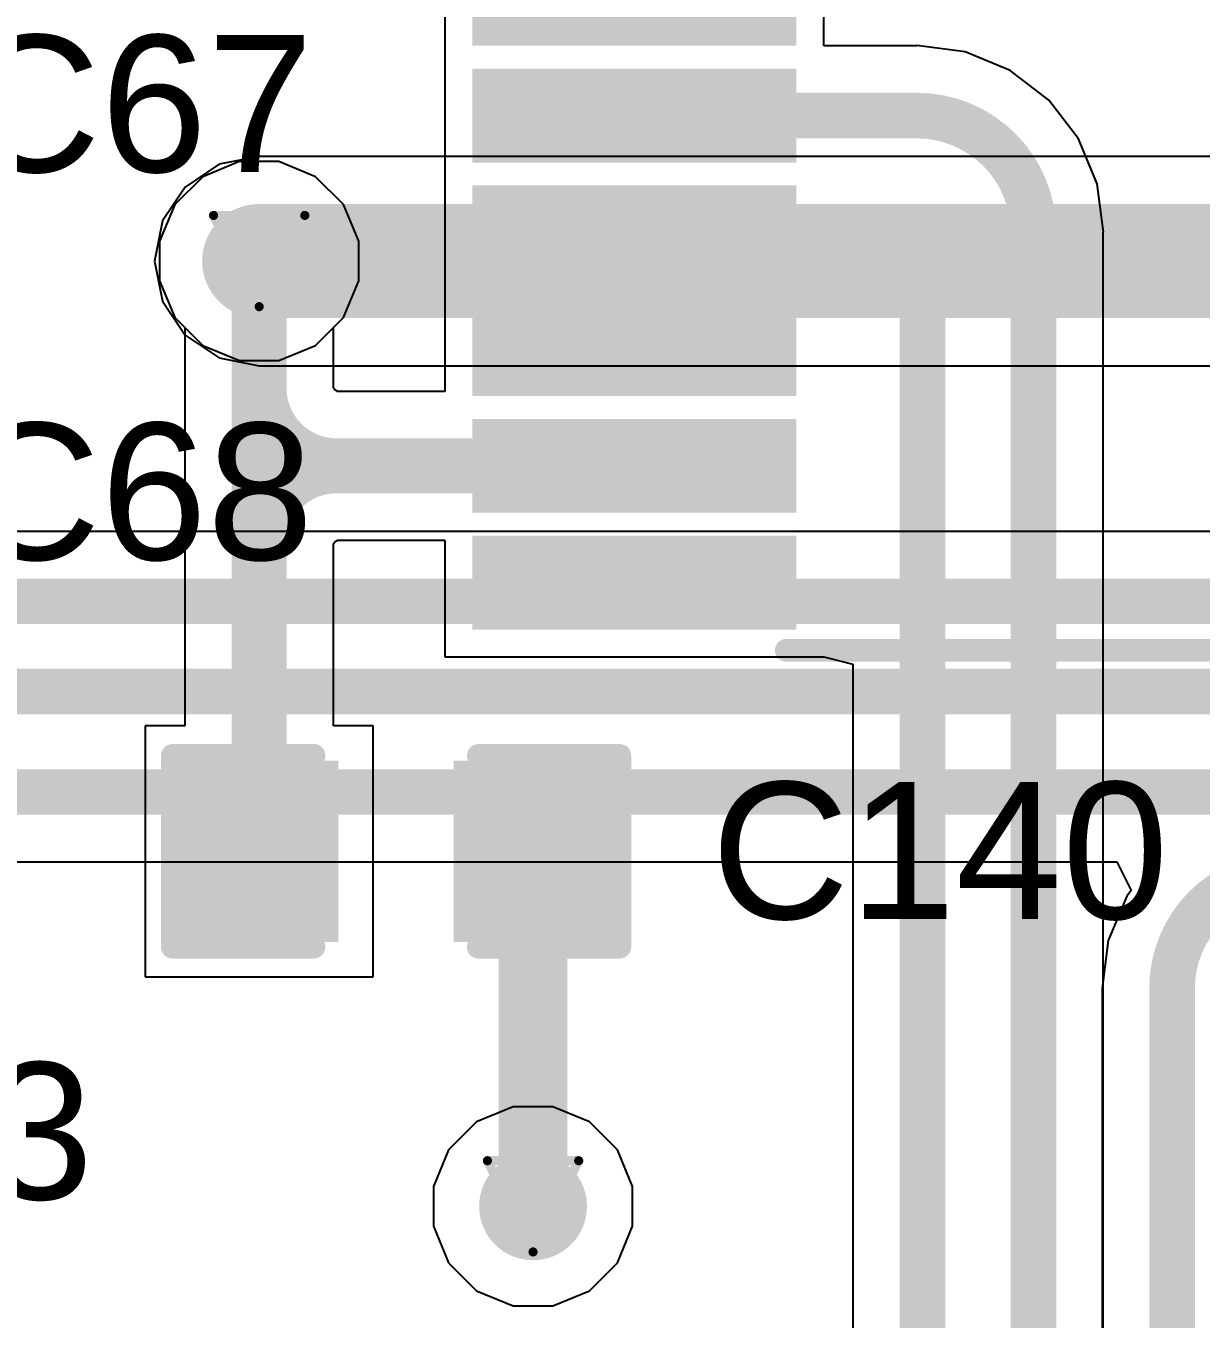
# Model space of a CAD drawing. Header units: inches. Extents: x 0 to 5359, y 0 to 5098.
# Drawn here: x 47.72 to 54.26, y 82.36 to 89.56 of the extents above; entities that cross this region are included whole.
import ezdxf

# ---------------------------------------------------------------- set-up
doc = ezdxf.new("R2010")
doc.units = ezdxf.units.IN
for name, color, linetype in [('Bottom Layer', 5, 'Continuous'), ('Drill Drawing', 1, 'Continuous'), ('Layer 1', 16, 'Continuous'), ('Layer 2', 76, 'Continuous'), ('Top Layer', 1, 'Continuous'), ('Top Overlay', 2, 'Continuous'), ('Top Paste', 8, 'Continuous'), ('Top Solder', 216, 'Continuous'), ('Via Holes', 16, 'Continuous')]:
    doc.layers.add(name, color=color, linetype=linetype)
doc.styles.add('Arial', font='', dxfattribs={"height": 0.2})
doc.styles.get('Arial').set_extended_font_data('Arial')

# ---------------------------------------------------------------- blocks, each defined once
blk = doc.blocks.new('TSSOP_20_53')
at = {"layer": 'Top Layer'}
for points in [[(-1.99999981, 3.08500018), (-1.99999981, 2.76500082), (-3.59999915, 2.76500082), (-3.59999915, 3.08500018)], [(3.59999915, 3.08500018), (3.59999915, 2.76500082), (1.99999981, 2.76500082), (1.99999981, 3.08500018)], [(-1.99999981, 2.43499894), (-1.99999981, 2.11499958), (-3.59999915, 2.11499958), (-3.59999915, 2.43499894)], [(3.59999915, 2.43499894), (3.59999915, 2.11499958), (1.99999981, 2.11499958), (1.99999981, 2.43499894)], [(-1.99999981, 1.78500024), (-1.99999981, 1.46500088), (-3.59999915, 1.46500088), (-3.59999915, 1.78500024)], [(3.59999915, 1.78500024), (3.59999915, 1.46500088), (1.99999981, 1.46500088), (1.99999981, 1.78500024)], [(-1.99999981, 1.134999), (-1.99999981, 0.8149996399999999), (-3.59999915, 0.8149996399999999), (-3.59999915, 1.134999)], [(3.59999915, 1.134999), (3.59999915, 0.8149996399999999), (1.99999981, 0.8149996399999999), (1.99999981, 1.134999)], [(-1.99999981, 0.4850003000000001), (-1.99999981, 0.16500094), (-3.59999915, 0.1650009399999999), (-3.59999915, 0.4850002999999999)], [(3.59999915, 0.4850003000000001), (3.59999915, 0.16500094), (1.99999981, 0.1650009399999999), (1.99999981, 0.4850002999999999)], [(-1.99999981, -0.1650009399999999), (-1.99999981, -0.4850002999999999), (-3.59999915, -0.4850003000000001), (-3.59999915, -0.16500094)], [(3.59999915, -0.1650009399999999), (3.59999915, -0.4850002999999999), (1.99999981, -0.4850003000000001), (1.99999981, -0.16500094)], [(-1.99999981, -0.8149996399999999), (-1.99999981, -1.134999), (-3.59999915, -1.134999), (-3.59999915, -0.8149996399999999)], [(3.59999915, -0.8149996399999999), (3.59999915, -1.134999), (1.99999981, -1.134999), (1.99999981, -0.8149996399999999)], [(-1.99999981, -1.46500088), (-1.99999981, -1.78500024), (-3.59999915, -1.78500024), (-3.59999915, -1.46500088)], [(3.59999915, -1.46500088), (3.59999915, -1.78500024), (1.99999981, -1.78500024), (1.99999981, -1.46500088)], [(-1.99999981, -2.11499958), (-1.99999981, -2.43499894), (-3.59999915, -2.43499894), (-3.59999915, -2.11499958)], [(3.59999915, -2.11499958), (3.59999915, -2.43499894), (1.99999981, -2.43499894), (1.99999981, -2.11499958)], [(-1.99999981, -2.76500082), (-1.99999981, -3.08500018), (-3.59999915, -3.08500018), (-3.59999915, -2.76500082)], [(3.59999915, -2.76500082), (3.59999915, -3.08500018), (1.99999981, -3.08500018), (1.99999981, -2.76500082)]]:
    blk.add_hatch(color=1, dxfattribs=at).paths.add_polyline_path(points)
at = {"layer": 'Top Overlay'}
blk.add_hatch(color=2, dxfattribs=at).paths.add_polyline_path([(-1.90660528, 2.69241524), (-1.72880528, 2.69241524), (-1.72880528, 3.12421524), (-1.90660528, 3.12421524)])
at = {"layer": 'Top Paste'}
for points in [[(-1.99999981, 3.08500018), (-1.99999981, 2.76500082), (-3.59999915, 2.76500082), (-3.59999915, 3.08500018)], [(3.59999915, 3.08500018), (3.59999915, 2.76500082), (1.99999981, 2.76500082), (1.99999981, 3.08500018)], [(-1.99999981, 2.43499894), (-1.99999981, 2.11499958), (-3.59999915, 2.11499958), (-3.59999915, 2.43499894)], [(3.59999915, 2.43499894), (3.59999915, 2.11499958), (1.99999981, 2.11499958), (1.99999981, 2.43499894)], [(-1.99999981, 1.78500024), (-1.99999981, 1.46500088), (-3.59999915, 1.46500088), (-3.59999915, 1.78500024)], [(3.59999915, 1.78500024), (3.59999915, 1.46500088), (1.99999981, 1.46500088), (1.99999981, 1.78500024)], [(-1.99999981, 1.134999), (-1.99999981, 0.8149996399999999), (-3.59999915, 0.8149996399999999), (-3.59999915, 1.134999)], [(3.59999915, 1.134999), (3.59999915, 0.8149996399999999), (1.99999981, 0.8149996399999999), (1.99999981, 1.134999)], [(-1.99999981, 0.4850003000000001), (-1.99999981, 0.16500094), (-3.59999915, 0.1650009399999999), (-3.59999915, 0.4850002999999999)], [(3.59999915, 0.4850003000000001), (3.59999915, 0.16500094), (1.99999981, 0.1650009399999999), (1.99999981, 0.4850002999999999)], [(-1.99999981, -0.1650009399999999), (-1.99999981, -0.4850002999999999), (-3.59999915, -0.4850003000000001), (-3.59999915, -0.16500094)], [(3.59999915, -0.1650009399999999), (3.59999915, -0.4850002999999999), (1.99999981, -0.4850003000000001), (1.99999981, -0.16500094)], [(-1.99999981, -0.8149996399999999), (-1.99999981, -1.134999), (-3.59999915, -1.134999), (-3.59999915, -0.8149996399999999)], [(3.59999915, -0.8149996399999999), (3.59999915, -1.134999), (1.99999981, -1.134999), (1.99999981, -0.8149996399999999)], [(-1.99999981, -1.46500088), (-1.99999981, -1.78500024), (-3.59999915, -1.78500024), (-3.59999915, -1.46500088)], [(3.59999915, -1.46500088), (3.59999915, -1.78500024), (1.99999981, -1.78500024), (1.99999981, -1.46500088)], [(-1.99999981, -2.11499958), (-1.99999981, -2.43499894), (-3.59999915, -2.43499894), (-3.59999915, -2.11499958)], [(3.59999915, -2.11499958), (3.59999915, -2.43499894), (1.99999981, -2.43499894), (1.99999981, -2.11499958)], [(-1.99999981, -2.76500082), (-1.99999981, -3.08500018), (-3.59999915, -3.08500018), (-3.59999915, -2.76500082)], [(3.59999915, -2.76500082), (3.59999915, -3.08500018), (1.99999981, -3.08500018), (1.99999981, -2.76500082)]]:
    blk.add_hatch(color=8, dxfattribs=at).paths.add_polyline_path(points)
at = {"layer": 'Top Solder'}
for points in [[(-1.89839981, 3.18660018), (-1.89839981, 2.66340082), (-3.70159915, 2.66340082), (-3.70159915, 3.18660018)], [(3.70159915, 3.18660018), (3.70159915, 2.66340082), (1.89839981, 2.66340082), (1.89839981, 3.18660018)], [(-1.89839981, 2.53659894), (-1.89839981, 2.01339958), (-3.70159915, 2.01339958), (-3.70159915, 2.53659894)], [(3.70159915, 2.53659894), (3.70159915, 2.01339958), (1.89839981, 2.01339958), (1.89839981, 2.53659894)], [(-1.89839981, 1.88660024), (-1.89839981, 1.36340088), (-3.70159915, 1.36340088), (-3.70159915, 1.88660024)], [(3.70159915, 1.88660024), (3.70159915, 1.36340088), (1.89839981, 1.36340088), (1.89839981, 1.88660024)], [(-1.89839981, 1.236599), (-1.89839981, 0.71339964), (-3.70159915, 0.71339964), (-3.70159915, 1.236599)], [(3.70159915, 1.236599), (3.70159915, 0.71339964), (1.89839981, 0.71339964), (1.89839981, 1.236599)], [(-1.89839981, 0.5866003), (-1.89839981, 0.06340094000000003), (-3.70159915, 0.06340093999999996), (-3.70159915, 0.5866003)], [(3.70159915, 0.5866003), (3.70159915, 0.06340094000000003), (1.89839981, 0.06340093999999996), (1.89839981, 0.5866003)], [(-1.89839981, -0.06340093999999996), (-1.89839981, -0.5866003), (-3.70159915, -0.5866003), (-3.70159915, -0.06340094000000003)], [(3.70159915, -0.06340093999999996), (3.70159915, -0.5866003), (1.89839981, -0.5866003), (1.89839981, -0.06340094000000003)], [(-1.89839981, -0.71339964), (-1.89839981, -1.236599), (-3.70159915, -1.236599), (-3.70159915, -0.71339964)], [(3.70159915, -0.71339964), (3.70159915, -1.236599), (1.89839981, -1.236599), (1.89839981, -0.71339964)], [(-1.89839981, -1.36340088), (-1.89839981, -1.88660024), (-3.70159915, -1.88660024), (-3.70159915, -1.36340088)], [(3.70159915, -1.36340088), (3.70159915, -1.88660024), (1.89839981, -1.88660024), (1.89839981, -1.36340088)], [(-1.89839981, -2.01339958), (-1.89839981, -2.53659894), (-3.70159915, -2.53659894), (-3.70159915, -2.01339958)], [(3.70159915, -2.01339958), (3.70159915, -2.53659894), (1.89839981, -2.53659894), (1.89839981, -2.01339958)], [(-1.89839981, -2.66340082), (-1.89839981, -3.18660018), (-3.70159915, -3.18660018), (-3.70159915, -2.66340082)], [(3.70159915, -2.66340082), (3.70159915, -3.18660018), (1.89839981, -3.18660018), (1.89839981, -2.66340082)]]:
    blk.add_hatch(color=216, dxfattribs=at).paths.add_polyline_path(points)
at = {"layer": 'Top Overlay'}
for points in [[(1.95419726, 3.302, 0.127, 0.127, 0), (-1.90660274, 3.302, 0.127, 0.127, 0)], [(-3.7481002, 2.95909746, 0.127, 0.127, 0), (-3.8751002, 3.0861, 0.127, 0.127, 0)], [(-3.8751002, 3.0861, 0.127, 0.127, 0), (-3.8751002, 2.8321, 0.127, 0.127, 0)], [(-3.7481002, 2.95909746, 0.127, 0.127, 0), (-3.8751002, 2.8321, 0.127, 0.127, 0)], [(1.95419726, -3.302, 0.127, 0.127, 0), (-1.90660274, -3.302, 0.127, 0.127, 0)]]:
    blk.add_lwpolyline(points, format="xyseb", dxfattribs=at)
for points in [[(-1.93835274, 3.302, 0.0635, 0.0635, 1), (-1.87485274, 3.302, 0.0635, 0.0635, 1)], [(1.92244726, 3.302, 0.0635, 0.0635, 1), (1.98594726, 3.302, 0.0635, 0.0635, 1)], [(-3.9068502, 3.0861, 0.0635, 0.0635, 1), (-3.8433502, 3.0861, 0.0635, 0.0635, 1)], [(-3.9068502, 3.0861, 0.0635, 0.0635, 1), (-3.8433502, 3.0861, 0.0635, 0.0635, 1)], [(-3.7798502, 2.95909746, 0.0635, 0.0635, 1), (-3.7163502, 2.95909746, 0.0635, 0.0635, 1)], [(-3.7798502, 2.95909746, 0.0635, 0.0635, 1), (-3.7163502, 2.95909746, 0.0635, 0.0635, 1)], [(-3.9068502, 2.8321, 0.0635, 0.0635, 1), (-3.8433502, 2.8321, 0.0635, 0.0635, 1)], [(-3.9068502, 2.8321, 0.0635, 0.0635, 1), (-3.8433502, 2.8321, 0.0635, 0.0635, 1)], [(-1.93835274, -3.302, 0.0635, 0.0635, 1), (-1.87485274, -3.302, 0.0635, 0.0635, 1)], [(1.92244726, -3.302, 0.0635, 0.0635, 1), (1.98594726, -3.302, 0.0635, 0.0635, 1)]]:
    blk.add_lwpolyline(points, format="xyseb", close=True, dxfattribs=at)
blk = doc.blocks.new('C___0603_250')
at = {"layer": 'Top Layer'}
for points in [[(-0.3809999999999999, 0.4445), (-0.3809999999999999, -0.4445), (-1.143, -0.4445), (-1.143, 0.4445)], [(1.143, 0.4445), (1.143, -0.4445), (0.3809999999999999, -0.4445), (0.3809999999999999, 0.4445)]]:
    blk.add_hatch(color=1, dxfattribs=at).paths.add_polyline_path(points)
at = {"layer": 'Top Paste'}
for points in [[(-0.3809999999999999, 0.4445), (-0.3809999999999999, -0.4445), (-1.143, -0.4445), (-1.143, 0.4445)], [(1.143, 0.4445), (1.143, -0.4445), (0.3809999999999999, -0.4445), (0.3809999999999999, 0.4445)]]:
    blk.add_hatch(color=8, dxfattribs=at).paths.add_polyline_path(points)
at = {"layer": 'Top Solder'}
for points in [[(-0.3210001199999999, 0.50449988), (-0.3210001199999999, -0.50449988), (-1.20299988, -0.50449988), (-1.20299988, 0.50449988)], [(1.20299988, 0.50449988), (1.20299988, -0.50449988), (0.3210001199999999, -0.50449988), (0.3210001199999999, 0.50449988)]]:
    blk.add_hatch(color=216, dxfattribs=at).paths.add_polyline_path(points)
at = {"layer": 'Top Overlay'}
for points in [[(-1.2446, 0.5334, 0.127, 0.127, 0), (-1.2446, -0.5334, 0.127, 0.127, 0)], [(-0.4571999999999999, 0.5334, 0.127, 0.127, 0), (-1.2446, 0.5334, 0.127, 0.127, 0)], [(1.2446, 0.5334, 0.127, 0.127, 0), (0.4571999999999999, 0.5334, 0.127, 0.127, 0)], [(1.2446, 0.5334, 0.127, 0.127, 0), (1.2446, -0.5334, 0.127, 0.127, 0)], [(-0.4571999999999999, -0.5334, 0.127, 0.127, 0), (-1.2446, -0.5334, 0.127, 0.127, 0)], [(1.2446, -0.5334, 0.127, 0.127, 0), (0.4571999999999999, -0.5334, 0.127, 0.127, 0)]]:
    blk.add_lwpolyline(points, format="xyseb", dxfattribs=at)
for points in [[(-1.27635, 0.5334, 0.0635, 0.0635, 1), (-1.21285, 0.5334, 0.0635, 0.0635, 1)], [(-1.27635, 0.5334, 0.0635, 0.0635, 1), (-1.21285, 0.5334, 0.0635, 0.0635, 1)], [(-0.4889499999999999, 0.5334, 0.0635, 0.0635, 1), (-0.42545, 0.5334, 0.0635, 0.0635, 1)], [(0.42545, 0.5334, 0.0635, 0.0635, 1), (0.4889499999999999, 0.5334, 0.0635, 0.0635, 1)], [(1.21285, 0.5334, 0.0635, 0.0635, 1), (1.27635, 0.5334, 0.0635, 0.0635, 1)], [(1.21285, 0.5334, 0.0635, 0.0635, 1), (1.27635, 0.5334, 0.0635, 0.0635, 1)], [(-1.27635, -0.5334, 0.0635, 0.0635, 1), (-1.21285, -0.5334, 0.0635, 0.0635, 1)], [(-1.27635, -0.5334, 0.0635, 0.0635, 1), (-1.21285, -0.5334, 0.0635, 0.0635, 1)], [(-0.4889499999999999, -0.5334, 0.0635, 0.0635, 1), (-0.42545, -0.5334, 0.0635, 0.0635, 1)], [(0.42545, -0.5334, 0.0635, 0.0635, 1), (0.4889499999999999, -0.5334, 0.0635, 0.0635, 1)], [(1.21285, -0.5334, 0.0635, 0.0635, 1), (1.27635, -0.5334, 0.0635, 0.0635, 1)], [(1.21285, -0.5334, 0.0635, 0.0635, 1), (1.27635, -0.5334, 0.0635, 0.0635, 1)]]:
    blk.add_lwpolyline(points, format="xyseb", close=True, dxfattribs=at)

msp = doc.modelspace()

# ---------------------------------------------------------------- hatches: boundary and pattern name
at = {"layer": 'Bottom Layer'}
h = msp.add_hatch(color=5, dxfattribs=at)
edge = h.paths.add_edge_path()
edge.add_arc((49.022, 88.24874399999999), 0.2999994, 0, 360)
h = msp.add_hatch(color=5, dxfattribs=at)
edge = h.paths.add_edge_path()
edge.add_arc((50.546, 82.98680379999999), 0.2999994, 0, 360)
at = {"layer": 'Layer 1'}
h = msp.add_hatch(color=16, dxfattribs=at)
edge = h.paths.add_edge_path()
edge.add_arc((49.022, 88.24874399999999), 0.2999994, 0, 360)
h = msp.add_hatch(color=16, dxfattribs=at)
edge = h.paths.add_edge_path()
edge.add_arc((50.546, 82.98680379999999), 0.2999994, 0, 360)
at = {"layer": 'Layer 2'}
h = msp.add_hatch(color=76, dxfattribs=at)
edge = h.paths.add_edge_path()
edge.add_arc((49.022, 88.24874399999999), 0.2999994, 0, 360)
h = msp.add_hatch(color=76, dxfattribs=at)
edge = h.paths.add_edge_path()
edge.add_arc((50.546, 82.98680379999999), 0.2999994, 0, 360)
at = {"layer": 'Top Layer'}
h = msp.add_hatch(color=1, dxfattribs=at)
edge = h.paths.add_edge_path()
edge.add_arc((49.022, 88.24874399999999), 0.2999994, 0, 360)
h = msp.add_hatch(color=1, dxfattribs=at)
edge = h.paths.add_edge_path()
edge.add_arc((50.546, 82.98680379999999), 0.2999994, 0, 360)
at = {"layer": 'Via Holes'}
h = msp.add_hatch(color=7, dxfattribs=at)
edge = h.paths.add_edge_path()
edge.add_arc((49.022, 88.24874399999999), 0.1499997, 0, 360)
h = msp.add_hatch(color=7, dxfattribs=at)
edge = h.paths.add_edge_path()
edge.add_arc((50.546, 82.98680379999999), 0.1499997, 0, 360)

# ---------------------------------------------------------------- linework, layer by layer
at = {"layer": 'Bottom Layer'}
for p, q in [((48.79901086, 88.78708429999999), (48.60997136, 88.66077263999999)), ((49.022, 88.83144032), (48.79901086, 88.78708429999999)), ((54.61557783999999, 88.83144032), (49.022, 88.83144032)), ((48.60997136, 88.66077263999999), (48.4836597, 88.47173313999998)), ((48.4836597, 88.47173313999998), (48.43930367999999, 88.24874399999999)), ((48.43930367999999, 88.24874399999999), (48.4836597, 88.02575485999999)), ((48.4836597, 88.02575485999999), (48.60997136, 87.83671536)), ((48.60997136, 87.83671536), (48.79901086, 87.71040369999999)), ((48.79901086, 87.71040369999999), (49.022, 87.66604768)), ((49.022, 87.66604768), (54.61557783999999, 87.66604768)), ((55.64614727999999, 86.7428923), (46.48454508, 86.7428923)), ((47.1932254, 84.90473494), (53.79535087999999, 84.90473494)), ((53.79535087999999, 84.90473494), (53.87399182, 84.74526866)), ((53.87399182, 84.74526866), (53.849524, 84.71338404)), ((53.849524, 84.71338404), (53.74714929999999, 84.46622934)), ((53.74714929999999, 84.46622934), (53.71223191999999, 84.201)), ((53.71223191999999, 84.201), (53.71353494, 84.201)), ((53.71353494, 84.201), (53.71353494, 76.76514999999999))]:
    msp.add_line(p, q, dxfattribs=at)
for points in [[(49.022, 88.24874399999999, 0.635, 0.635, 0), (54.61557783999999, 88.24874399999999, 0.635, 0.635, 0)], [(46.48454508, 86.35442723999999, 0.254, 0.254, 0), (55.64614727999999, 86.35442723999999, 0.254, 0.254, 0)], [(46.85925604, 85.85199999999999, 0.254, 0.254, 0), (57.64201323999999, 85.85199999999999, 0.254, 0.254, 0)], [(47.1932254, 85.2932, 0.254, 0.254, 0), (57.95752187999999, 85.2932, 0.254, 0.254, 0)], [(54.102, 84.201, 0.254, 0.254, -0.4142135623730951), (54.73699999999999, 84.836, 0.254, 0.254, 0)], [(54.102, 76.76514999999999, 0.254, 0.254, 0), (54.102, 84.201, 0.254, 0.254, 0)]]:
    msp.add_lwpolyline(points, format="xyseb", dxfattribs=at)
for points in [[(48.86325, 88.24874399999999, 0.3175, 0.3175, 1), (49.18075, 88.24874399999999, 0.3175, 0.3175, 1)], [(54.0385, 84.201, 0.127, 0.127, 1), (54.16549999999999, 84.201, 0.127, 0.127, 1)], [(54.0385, 84.201, 0.127, 0.127, 1), (54.16549999999999, 84.201, 0.127, 0.127, 1)]]:
    msp.add_lwpolyline(points, format="xyseb", close=True, dxfattribs=at)
at = {"layer": 'Drill Drawing'}
for points in [[(48.76799999999999, 88.50274399999999, 0.0508, 0.0508, 0), (49.276, 88.50274399999999, 0.0508, 0.0508, 0)], [(48.76799999999999, 88.50274399999999, 0.0508, 0.0508, 0), (49.022, 87.994744, 0.0508, 0.0508, 0)], [(49.022, 87.994744, 0.0508, 0.0508, 0), (49.276, 88.50274399999999, 0.0508, 0.0508, 0)], [(50.29199999999999, 83.2408038, 0.0508, 0.0508, 0), (50.8, 83.2408038, 0.0508, 0.0508, 0)], [(50.29199999999999, 83.2408038, 0.0508, 0.0508, 0), (50.546, 82.7328038, 0.0508, 0.0508, 0)], [(50.546, 82.7328038, 0.0508, 0.0508, 0), (50.8, 83.2408038, 0.0508, 0.0508, 0)]]:
    msp.add_lwpolyline(points, format="xyseb", dxfattribs=at)
for points in [[(48.7553, 88.50274399999999, 0.0254, 0.0254, 1), (48.7807, 88.50274399999999, 0.0254, 0.0254, 1)], [(48.7553, 88.50274399999999, 0.0254, 0.0254, 1), (48.7807, 88.50274399999999, 0.0254, 0.0254, 1)], [(49.26329999999999, 88.50274399999999, 0.0254, 0.0254, 1), (49.28869999999999, 88.50274399999999, 0.0254, 0.0254, 1)], [(49.26329999999999, 88.50274399999999, 0.0254, 0.0254, 1), (49.28869999999999, 88.50274399999999, 0.0254, 0.0254, 1)], [(49.0093, 87.994744, 0.0254, 0.0254, 1), (49.0347, 87.994744, 0.0254, 0.0254, 1)], [(49.0093, 87.994744, 0.0254, 0.0254, 1), (49.0347, 87.994744, 0.0254, 0.0254, 1)], [(50.2793, 83.2408038, 0.0254, 0.0254, 1), (50.3047, 83.2408038, 0.0254, 0.0254, 1)], [(50.2793, 83.2408038, 0.0254, 0.0254, 1), (50.3047, 83.2408038, 0.0254, 0.0254, 1)], [(50.7873, 83.2408038, 0.0254, 0.0254, 1), (50.8127, 83.2408038, 0.0254, 0.0254, 1)], [(50.7873, 83.2408038, 0.0254, 0.0254, 1), (50.8127, 83.2408038, 0.0254, 0.0254, 1)], [(50.5333, 82.7328038, 0.0254, 0.0254, 1), (50.55869999999999, 82.7328038, 0.0254, 0.0254, 1)], [(50.5333, 82.7328038, 0.0254, 0.0254, 1), (50.55869999999999, 82.7328038, 0.0254, 0.0254, 1)]]:
    msp.add_lwpolyline(points, format="xyseb", close=True, dxfattribs=at)
at = {"layer": 'Layer 1'}
for p, q in [((48.9118021, 88.8027434), (48.70818554, 88.71840269999998)), ((49.13219789999999, 88.8027434), (48.9118021, 88.8027434)), ((49.33581445999999, 88.71840269999998), (49.13219789999999, 88.8027434)), ((48.70818554, 88.71840269999998), (48.55234129999999, 88.56255845999999)), ((49.4916587, 88.56255845999999), (49.33581445999999, 88.71840269999998)), ((48.55234129999999, 88.56255845999999), (48.4680006, 88.3589419)), ((49.57599939999999, 88.3589419), (49.4916587, 88.56255845999999)), ((48.4680006, 88.3589419), (48.4680006, 88.1385461)), ((49.57599939999999, 88.1385461), (49.57599939999999, 88.3589419)), ((48.4680006, 88.1385461), (48.55234129999999, 87.93492953999998)), ((49.4916587, 87.93492953999998), (49.57599939999999, 88.1385461)), ((48.55234129999999, 87.93492953999998), (48.70818554, 87.77908529999999)), ((49.33581445999999, 87.77908529999999), (49.4916587, 87.93492953999998)), ((48.70818554, 87.77908529999999), (48.9118021, 87.69474459999999)), ((49.13219789999999, 87.69474459999999), (49.33581445999999, 87.77908529999999)), ((48.9118021, 87.69474459999999), (49.13219789999999, 87.69474459999999))]:
    msp.add_line(p, q, dxfattribs=at)
at = {"layer": 'Layer 2'}
for p, q in [((50.4358021, 83.5408032), (50.23218554, 83.45646249999999)), ((50.6561979, 83.5408032), (50.4358021, 83.5408032)), ((50.85981446, 83.45646249999999), (50.6561979, 83.5408032)), ((50.23218554, 83.45646249999999), (50.0763413, 83.30061826)), ((51.0156587, 83.30061826), (50.85981446, 83.45646249999999)), ((50.0763413, 83.30061826), (49.9920006, 83.09700169999999)), ((51.09999939999999, 83.09700169999999), (51.0156587, 83.30061826)), ((49.9920006, 83.09700169999999), (49.9920006, 82.8766059)), ((51.09999939999999, 82.8766059), (51.09999939999999, 83.09700169999999)), ((49.9920006, 82.8766059), (50.0763413, 82.67298933999999)), ((51.0156587, 82.67298933999999), (51.09999939999999, 82.8766059)), ((50.0763413, 82.67298933999999), (50.23218554, 82.5171451)), ((50.85981446, 82.5171451), (51.0156587, 82.67298933999999)), ((50.23218554, 82.5171451), (50.4358021, 82.4328044)), ((50.6561979, 82.4328044), (50.85981446, 82.5171451)), ((50.4358021, 82.4328044), (50.6561979, 82.4328044))]:
    msp.add_line(p, q, dxfattribs=at)
at = {"layer": 'Top Layer'}
for p, q in [((52.1638022, 89.44720744), (52.1638022, 90.59474388)), ((50.0558054, 89.94474263999999), (50.0558054, 89.29474394)), ((52.68081666, 89.44720744), (52.1638022, 89.44720744)), ((52.94996268, 89.41320699999999), (52.68081666, 89.44864)), ((52.68081666, 89.44864), (52.68081666, 89.44720744)), ((53.20076482, 89.309321), (52.94996268, 89.41320699999999)), ((50.0558054, 89.29474394), (50.0558054, 88.6447427)), ((53.41613396, 89.14406097999999), (53.20076482, 89.309321)), ((53.58139397999999, 88.92869184), (53.41613396, 89.14406097999999)), ((53.68527998, 88.6778897), (53.58139397999999, 88.92869184)), ((48.9118021, 88.8027434), (48.70818554, 88.71840269999998)), ((49.13219789999999, 88.8027434), (48.9118021, 88.8027434)), ((49.33581445999999, 88.71840269999998), (49.13219789999999, 88.8027434)), ((48.70818554, 88.71840269999998), (48.55234129999999, 88.56255845999999)), ((49.4916587, 88.56255845999999), (49.33581445999999, 88.71840269999998)), ((50.0558054, 88.6447427), (50.0558054, 87.52310664)), ((53.72071298, 88.40874367999999), (53.68527998, 88.6778897)), ((48.55234129999999, 88.56255845999999), (48.4680006, 88.3589419)), ((49.57599939999999, 88.3589419), (49.4916587, 88.56255845999999)), ((53.71928042, 72.78183564), (53.71928042, 88.40874367999999)), ((53.71928042, 88.40874367999999), (53.72071298, 88.40874367999999)), ((48.4680006, 88.3589419), (48.4680006, 88.1385461)), ((49.57599939999999, 88.1385461), (49.57599939999999, 88.3589419)), ((48.4680006, 88.1385461), (48.55234129999999, 87.93492953999998)), ((49.4916587, 87.93492953999998), (49.57599939999999, 88.1385461)), ((48.55234129999999, 87.93492953999998), (48.6076371, 87.87963374)), ((49.4363629, 87.87963374), (49.4916587, 87.93492953999998)), ((48.6076371, 87.87963374), (48.6076371, 86.67694374)), ((49.4363629, 87.54054374), (49.4363629, 87.87963374)), ((49.44005352, 87.54054374), (49.4363629, 87.54054374)), ((49.44407941999999, 87.53082316), (49.44005352, 87.54054374)), ((49.4538, 87.52679726), (49.44407941999999, 87.53082316)), ((49.4538, 87.52310664), (49.4538, 87.52679726)), ((50.0558054, 87.52310664), (49.4538, 87.52310664)), ((48.6076371, 86.67694374), (48.6076371, 85.66149999999999)), ((49.4363629, 85.66149999999999), (49.4363629, 86.67694374)), ((49.4363629, 86.67694374), (49.44005352, 86.67694374)), ((49.44005352, 86.67694374), (49.44407941999999, 86.68666431999999)), ((49.44407941999999, 86.68666431999999), (49.4538, 86.69069022)), ((49.4538, 86.69069022), (49.4538, 86.69438084)), ((49.4538, 86.69438084), (50.0558054, 86.69438084)), ((50.0558054, 86.69438084), (50.0558054, 86.04474282)), ((50.0558054, 86.04474282), (52.16379966, 86.04474282)), ((52.16379966, 86.04474282), (52.16379966, 86.04474028)), ((52.16379966, 86.04474028), (52.32520141999999, 86.00514675999999)), ((52.32520141999999, 86.00514675999999), (52.32520141999999, 72.08229678000001)), ((48.6076371, 85.66149999999999), (48.387, 85.66149999999999)), ((48.387, 85.66149999999999), (48.387, 84.2645)), ((49.657, 85.66149999999999), (49.4363629, 85.66149999999999)), ((49.657, 84.2645), (49.657, 85.66149999999999)), ((48.387, 84.2645), (49.657, 84.2645))]:
    msp.add_line(p, q, dxfattribs=at)
for points in [[(51.10980379999999, 89.05874238, 0.254, 0.254, 0), (52.68081666, 89.05874238, 0.254, 0.254, 0)], [(52.68081666, 89.05874238, 0.254, 0.254, -0.4142135623730951), (53.33081536, 88.40874367999999, 0.254, 0.254, 0)], [(51.10980379999999, 88.40874367999999, 0.254, 0.254, 0), (52.20668247999999, 88.40874367999999, 0.254, 0.254, 0)], [(52.20668247999999, 88.40874367999999, 0.254, 0.254, -0.4142135623730951), (52.71366647999999, 87.90175968, 0.254, 0.254, 0)], [(53.33081536, 72.38682754, 0.254, 0.254, 0), (53.33081536, 88.40874367999999, 0.254, 0.254, 0)], [(49.022, 87.54054374, 0.3048, 0.3048, 0), (49.022, 88.24874399999999, 0.3048, 0.3048, 0)], [(52.71366647999999, 71.68728868, 0.254, 0.254, 0), (52.71366647999999, 87.90175968, 0.254, 0.254, 0)], [(49.022, 86.67694374, 0.3048, 0.3048, 0), (49.022, 87.54054374, 0.3048, 0.3048, 0)], [(49.4538, 87.10874374, 0.3048, 0.3048, -0.4142135623730951), (49.022, 87.54054374, 0.3048, 0.3048, 0)], [(49.022, 86.67694374, 0.3048, 0.3048, -0.4142135623730951), (49.4538, 87.10874374, 0.3048, 0.3048, 0)], [(49.07279999999999, 87.10874374, 0.3048, 0.3048, 0), (49.4538, 87.10874374, 0.3048, 0.3048, 0)], [(49.4538, 87.10874374, 0.3048, 0.3048, 0), (50.72880379999999, 87.10874374, 0.3048, 0.3048, 0)], [(49.022, 84.963, 0.3048, 0.3048, 0), (49.022, 86.67694374, 0.3048, 0.3048, 0)], [(50.546, 82.98680379999999, 0.3809999999999999, 0.3809999999999999, 0), (50.546, 84.963, 0.3809999999999999, 0.3809999999999999, 0)]]:
    msp.add_lwpolyline(points, format="xyseb", dxfattribs=at)
for points in [[(51.0463038, 89.05874238, 0.127, 0.127, 1), (51.1733038, 89.05874238, 0.127, 0.127, 1)], [(52.61731666, 89.05874238, 0.127, 0.127, 1), (52.74431666, 89.05874238, 0.127, 0.127, 1)], [(52.61731666, 89.05874238, 0.127, 0.127, 1), (52.74431666, 89.05874238, 0.127, 0.127, 1)], [(51.0463038, 88.40874367999999, 0.127, 0.127, 1), (51.1733038, 88.40874367999999, 0.127, 0.127, 1)], [(52.14318247999999, 88.40874367999999, 0.127, 0.127, 1), (52.27018248, 88.40874367999999, 0.127, 0.127, 1)], [(52.14318247999999, 88.40874367999999, 0.127, 0.127, 1), (52.27018248, 88.40874367999999, 0.127, 0.127, 1)], [(53.26731536, 88.40874367999999, 0.127, 0.127, 1), (53.39431535999999, 88.40874367999999, 0.127, 0.127, 1)], [(53.26731536, 88.40874367999999, 0.127, 0.127, 1), (53.39431535999999, 88.40874367999999, 0.127, 0.127, 1)], [(48.9458, 88.24874399999999, 0.1524, 0.1524, 1), (49.0982, 88.24874399999999, 0.1524, 0.1524, 1)], [(52.65016648, 87.90175968, 0.127, 0.127, 1), (52.77716648, 87.90175968, 0.127, 0.127, 1)], [(52.65016648, 87.90175968, 0.127, 0.127, 1), (52.77716648, 87.90175968, 0.127, 0.127, 1)], [(48.9458, 87.54054374, 0.1524, 0.1524, 1), (49.0982, 87.54054374, 0.1524, 0.1524, 1)], [(48.9458, 87.54054374, 0.1524, 0.1524, 1), (49.0982, 87.54054374, 0.1524, 0.1524, 1)], [(48.9458, 87.54054374, 0.1524, 0.1524, 1), (49.0982, 87.54054374, 0.1524, 0.1524, 1)], [(48.9966, 87.10874374, 0.1524, 0.1524, 1), (49.149, 87.10874374, 0.1524, 0.1524, 1)], [(49.37759999999999, 87.10874374, 0.1524, 0.1524, 1), (49.52999999999999, 87.10874374, 0.1524, 0.1524, 1)], [(49.37759999999999, 87.10874374, 0.1524, 0.1524, 1), (49.52999999999999, 87.10874374, 0.1524, 0.1524, 1)], [(49.37759999999999, 87.10874374, 0.1524, 0.1524, 1), (49.52999999999999, 87.10874374, 0.1524, 0.1524, 1)], [(49.37759999999999, 87.10874374, 0.1524, 0.1524, 1), (49.52999999999999, 87.10874374, 0.1524, 0.1524, 1)], [(50.65260379999999, 87.10874374, 0.1524, 0.1524, 1), (50.80500379999999, 87.10874374, 0.1524, 0.1524, 1)], [(48.9458, 86.67694374, 0.1524, 0.1524, 1), (49.0982, 86.67694374, 0.1524, 0.1524, 1)], [(48.9458, 86.67694374, 0.1524, 0.1524, 1), (49.0982, 86.67694374, 0.1524, 0.1524, 1)], [(48.9458, 86.67694374, 0.1524, 0.1524, 1), (49.0982, 86.67694374, 0.1524, 0.1524, 1)], [(48.9458, 84.963, 0.1524, 0.1524, 1), (49.0982, 84.963, 0.1524, 0.1524, 1)], [(50.45075, 84.963, 0.1905, 0.1905, 1), (50.64124999999999, 84.963, 0.1905, 0.1905, 1)], [(50.45075, 82.98680379999999, 0.1905, 0.1905, 1), (50.64124999999999, 82.98680379999999, 0.1905, 0.1905, 1)]]:
    msp.add_lwpolyline(points, format="xyseb", close=True, dxfattribs=at)

# ---------------------------------------------------------------- block references
at = {"rotation": 180}
for name, p in [('TSSOP_20_53', (53.90980328, 89.383743)), ('C___0603_250', (49.784, 84.963))]:
    msp.add_blockref(name, p, dxfattribs=at)

# ---------------------------------------------------------------- texts
at = {"layer": 'Top Overlay', "style": 'Arial'}
for s, p in [('C67', (47.3713302, 88.74430562)), ('C68', (47.3713302, 86.58550628)), ('C140', (51.53711308, 84.58634593999999)), ('D13', (46.14680636, 83.0255261))]:
    msp.add_text(s, height=0.7619999999999999, dxfattribs=at).set_placement(p)

doc.saveas('drawing.dxf')
